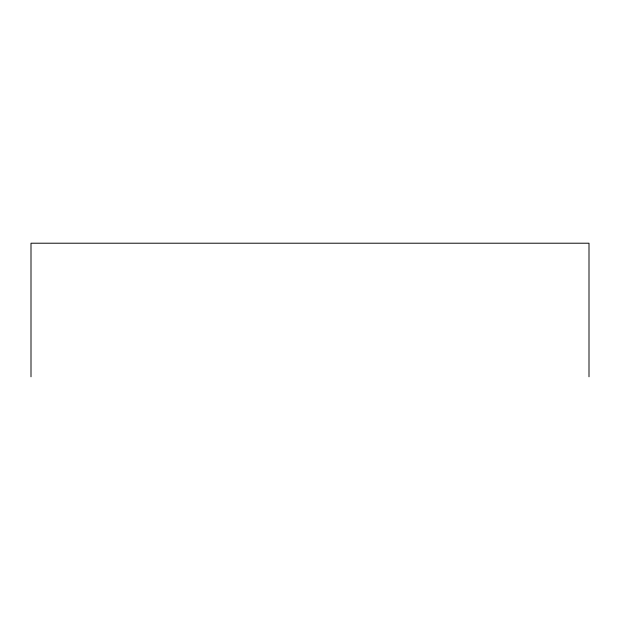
<?xml version="1.0" encoding="UTF-8"?>
<svg xmlns="http://www.w3.org/2000/svg" width="620" height="620" viewBox="0 0 620 620"><rect width="100%" height="100%" fill="white"/><g stroke="black" fill="none" stroke-linecap="round" stroke-linejoin="round"><path stroke-width="0.93" d="M589 376.79L589 243.21L31 243.21L31 376.79"/></g></svg>
